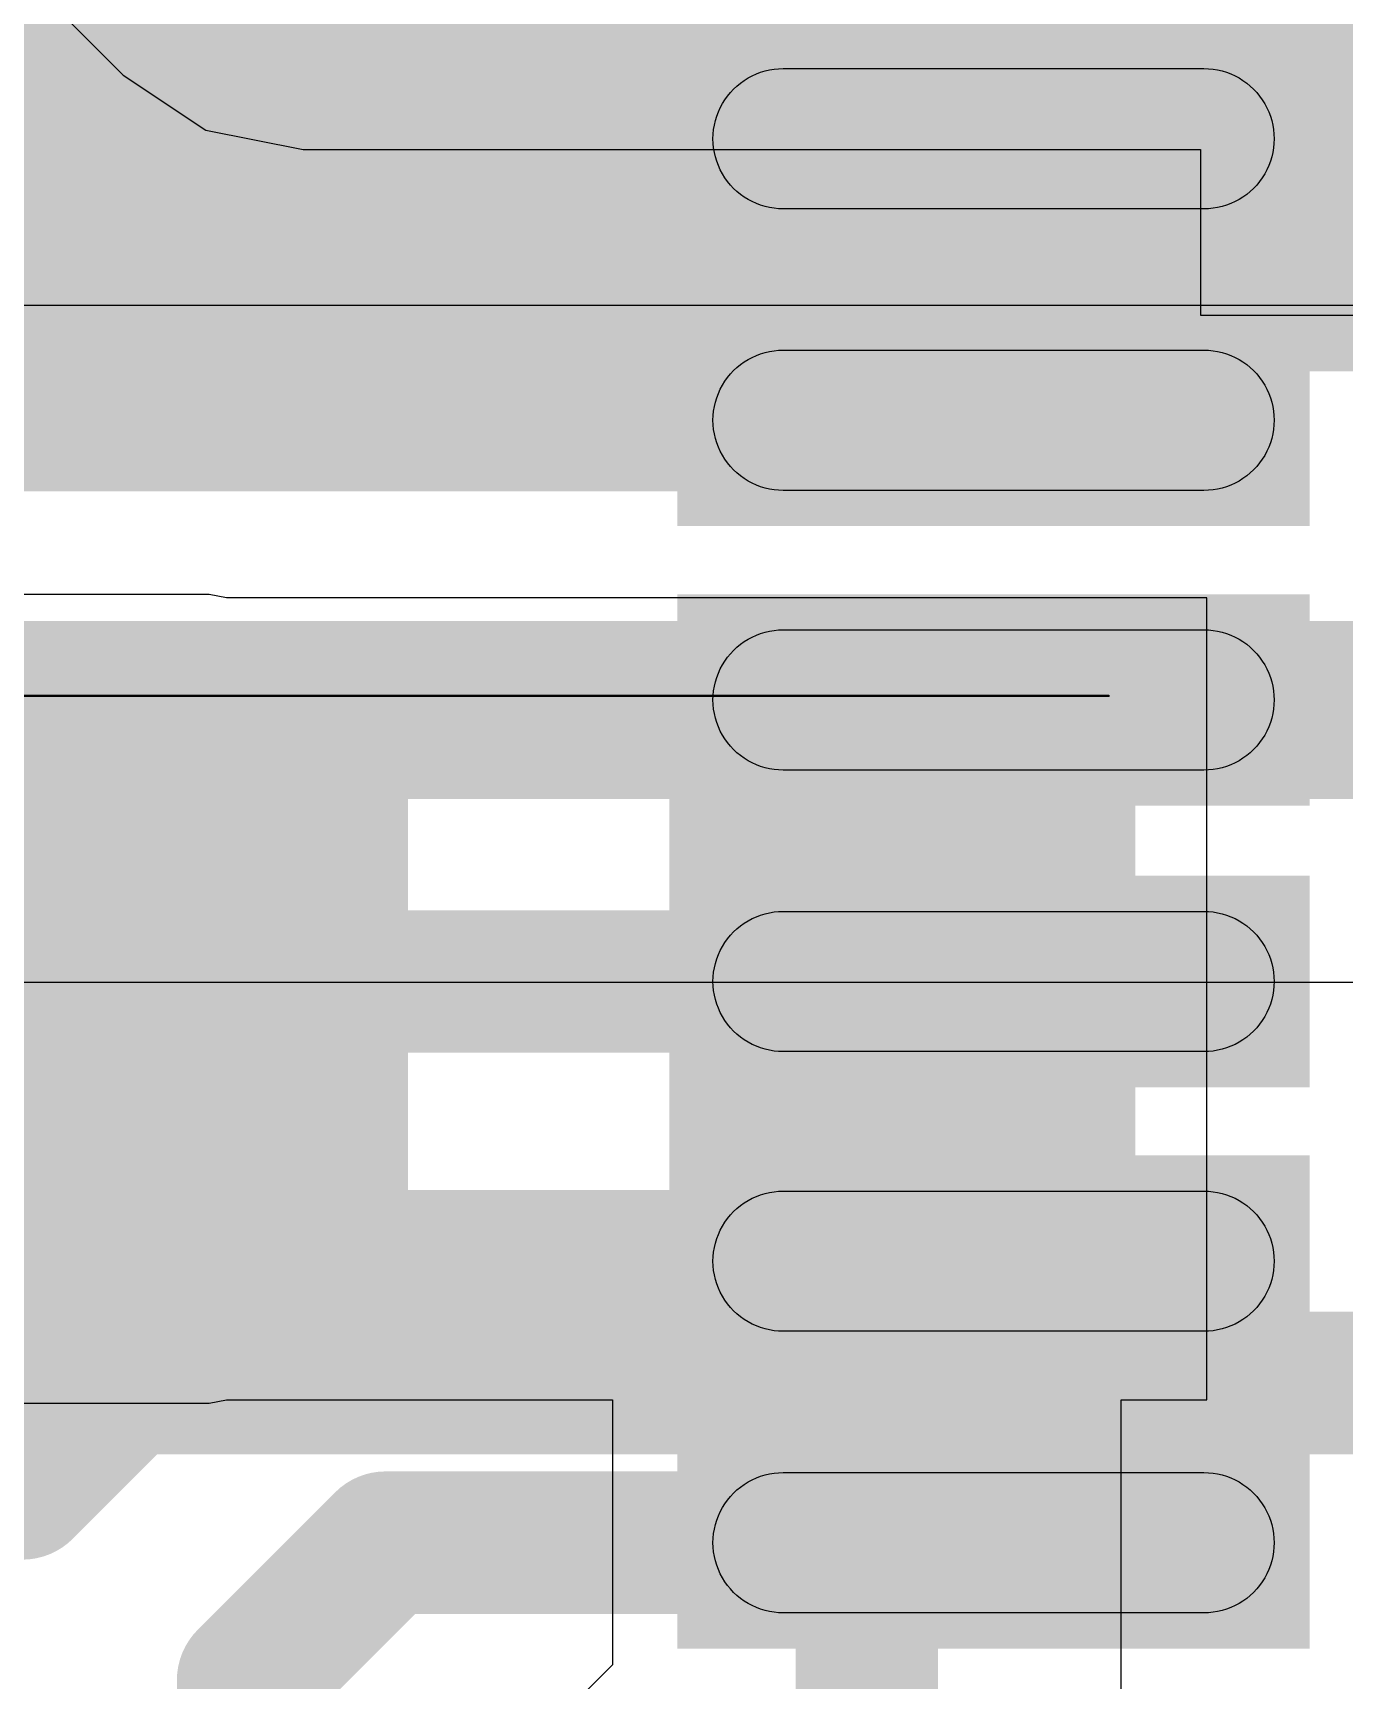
# Model space of a CAD drawing. Header units: inches. Extents: x 0 to 5271, y 0 to 5417.
# Drawn here: x 107.69 to 109.56, y 83.224 to 85.573 of the extents above; entities that cross this region are included whole.
import ezdxf

# ---------------------------------------------------------------- set-up
doc = ezdxf.new("R2010")
doc.units = ezdxf.units.IN
for name, color, linetype in [('Bottom Layer', 5, 'Continuous'), ('Bottom Paste', 16, 'Continuous'), ('Bottom Solder', 6, 'Continuous'), ('L2_GND1', 16, 'Continuous'), ('L5_GND2', 156, 'Continuous'), ('L6_SIG2', 130, 'Continuous'), ('Top Layer', 1, 'Continuous'), ('Top Overlay', 2, 'Continuous'), ('Top Paste', 8, 'Continuous'), ('Top Solder', 216, 'Continuous')]:
    doc.layers.add(name, color=color, linetype=linetype)

# ---------------------------------------------------------------- blocks, each defined once
blk = doc.blocks.new('WQFN_40_EP_5X5__B_417')
at = {"layer": 'Bottom Layer'}
for points in [[(-0.3006, -2.0994), (-0.1006, -2.0994), (-0.1006, -2.8994), (-0.3006, -2.8994)], [(0.1007, -2.0994), (0.3007, -2.0994), (0.3007, -2.8994), (0.1007, -2.8994)], [(0.4995, -2.0994), (0.6995, -2.0994), (0.6995, -2.8994), (0.4995, -2.8994)], [(0.9008, -2.0994), (1.1008, -2.0994), (1.1008, -2.8994), (0.9008, -2.8994)], [(1.2996, -2.0994), (1.4996, -2.0994), (1.4996, -2.8994), (1.2996, -2.8994)], [(1.7009, -2.0994), (1.9009, -2.0994), (1.9009, -2.8994), (1.7009, -2.8994)]]:
    blk.add_hatch(color=5, dxfattribs=at).paths.add_polyline_path(points)
at = {"layer": 'Bottom Solder'}
for points in [[(-0.3514, -2.0486), (-0.0498, -2.0486), (-0.0498, -2.9502), (-0.3514, -2.9502)], [(0.0499, -2.0486), (0.3515, -2.0486), (0.3515, -2.9502), (0.0499, -2.9502)], [(0.4487, -2.0486), (0.7503, -2.0486), (0.7503, -2.9502), (0.4487, -2.9502)], [(0.85, -2.0486), (1.1516, -2.0486), (1.1516, -2.9502), (0.85, -2.9502)], [(1.2488, -2.0486), (1.5504, -2.0486), (1.5504, -2.9502), (1.2488, -2.9502)], [(1.6501, -2.0486), (1.9517, -2.0486), (1.9517, -2.9502), (1.6501, -2.9502)]]:
    blk.add_hatch(color=6, dxfattribs=at).paths.add_polyline_path(points)
at = {"layer": 'Bottom Paste'}
for p, q in [((-0.2562, -2.1162), (-0.2506, -2.1127)), ((-0.2506, -2.1127), (-0.2449, -2.1097)), ((-0.2449, -2.1097), (-0.2389, -2.107)), ((-0.2389, -2.107), (-0.2328, -2.1047)), ((-0.2328, -2.1047), (-0.2265, -2.1028)), ((-0.2265, -2.1028), (-0.2202, -2.1013)), ((-0.2202, -2.1013), (-0.2137, -2.1002)), ((-0.2137, -2.1002), (-0.2072, -2.0996)), ((-0.2072, -2.0996), (-0.2007, -2.0994)), ((-0.2007, -2.0994), (-0.1941, -2.0996)), ((-0.1941, -2.0996), (-0.1876, -2.1002)), ((-0.1876, -2.1002), (-0.1812, -2.1013)), ((-0.1812, -2.1013), (-0.1748, -2.1028)), ((-0.1748, -2.1028), (-0.1685, -2.1047)), ((-0.1685, -2.1047), (-0.1624, -2.107)), ((-0.1624, -2.107), (-0.1564, -2.1097)), ((-0.1564, -2.1097), (-0.1506, -2.1127)), ((-0.1506, -2.1127), (-0.1451, -2.1162)), ((0.1451, -2.1162), (0.1507, -2.1127)), ((0.1507, -2.1127), (0.1564, -2.1097)), ((0.1564, -2.1097), (0.1624, -2.107)), ((0.1624, -2.107), (0.1685, -2.1047)), ((0.1685, -2.1047), (0.1748, -2.1028)), ((0.1748, -2.1028), (0.1812, -2.1013)), ((0.1812, -2.1013), (0.1876, -2.1002)), ((0.1876, -2.1002), (0.1941, -2.0996)), ((0.1941, -2.0996), (0.2007, -2.0994)), ((0.2007, -2.0994), (0.2072, -2.0996)), ((0.2072, -2.0996), (0.2137, -2.1002)), ((0.2137, -2.1002), (0.2202, -2.1013)), ((0.2202, -2.1013), (0.2265, -2.1028)), ((0.2265, -2.1028), (0.2328, -2.1047)), ((0.2328, -2.1047), (0.2389, -2.107)), ((0.2389, -2.107), (0.2449, -2.1097)), ((0.2449, -2.1097), (0.2507, -2.1127)), ((0.2507, -2.1127), (0.2562, -2.1162)), ((0.5439, -2.1162), (0.5495, -2.1127)), ((0.5495, -2.1127), (0.5552, -2.1097)), ((0.5552, -2.1097), (0.5612, -2.107)), ((0.5612, -2.107), (0.5673, -2.1047)), ((0.5673, -2.1047), (0.5736, -2.1028)), ((0.5736, -2.1028), (0.5799, -2.1013)), ((0.5799, -2.1013), (0.5864, -2.1002)), ((0.5864, -2.1002), (0.5929, -2.0996)), ((0.5929, -2.0996), (0.5994, -2.0994)), ((0.5994, -2.0994), (0.606, -2.0996)), ((0.606, -2.0996), (0.6125, -2.1002)), ((0.6125, -2.1002), (0.6189, -2.1013)), ((0.6189, -2.1013), (0.6253, -2.1028)), ((0.6253, -2.1028), (0.6316, -2.1047)), ((0.6316, -2.1047), (0.6377, -2.107)), ((0.6377, -2.107), (0.6437, -2.1097)), ((0.6437, -2.1097), (0.6495, -2.1127)), ((0.6495, -2.1127), (0.655, -2.1162)), ((0.9452, -2.1162), (0.9508, -2.1127)), ((0.9508, -2.1127), (0.9565, -2.1097)), ((0.9565, -2.1097), (0.9625, -2.107)), ((0.9625, -2.107), (0.9686, -2.1047)), ((0.9686, -2.1047), (0.9749, -2.1028)), ((0.9749, -2.1028), (0.9813, -2.1013)), ((0.9813, -2.1013), (0.9877, -2.1002)), ((0.9877, -2.1002), (0.9942, -2.0996)), ((0.9942, -2.0996), (1.0008, -2.0994)), ((1.0008, -2.0994), (1.0073, -2.0996)), ((1.0073, -2.0996), (1.0138, -2.1002)), ((1.0138, -2.1002), (1.0203, -2.1013)), ((1.0203, -2.1013), (1.0266, -2.1028)), ((1.0266, -2.1028), (1.0329, -2.1047)), ((1.0329, -2.1047), (1.039, -2.107)), ((1.039, -2.107), (1.045, -2.1097)), ((1.045, -2.1097), (1.0508, -2.1127)), ((1.0508, -2.1127), (1.0563, -2.1162)), ((1.344, -2.1162), (1.3496, -2.1127)), ((1.3496, -2.1127), (1.3553, -2.1097)), ((1.3553, -2.1097), (1.3613, -2.107)), ((1.3613, -2.107), (1.3674, -2.1047)), ((1.3674, -2.1047), (1.3737, -2.1028)), ((1.3737, -2.1028), (1.38, -2.1013)), ((1.38, -2.1013), (1.3865, -2.1002)), ((1.3865, -2.1002), (1.393, -2.0996)), ((1.393, -2.0996), (1.3995, -2.0994)), ((1.3995, -2.0994), (1.4061, -2.0996)), ((1.4061, -2.0996), (1.4126, -2.1002)), ((1.4126, -2.1002), (1.419, -2.1013)), ((1.419, -2.1013), (1.4254, -2.1028)), ((1.4254, -2.1028), (1.4317, -2.1047)), ((1.4317, -2.1047), (1.4378, -2.107)), ((1.4378, -2.107), (1.4438, -2.1097)), ((1.4438, -2.1097), (1.4496, -2.1127)), ((1.4496, -2.1127), (1.4551, -2.1162)), ((1.7453, -2.1162), (1.7509, -2.1127)), ((1.7509, -2.1127), (1.7566, -2.1097)), ((1.7566, -2.1097), (1.7626, -2.107)), ((1.7626, -2.107), (1.7687, -2.1047)), ((1.7687, -2.1047), (1.775, -2.1028)), ((1.775, -2.1028), (1.7814, -2.1013)), ((1.7814, -2.1013), (1.7878, -2.1002)), ((1.7878, -2.1002), (1.7943, -2.0996)), ((1.7943, -2.0996), (1.8009, -2.0994)), ((1.8009, -2.0994), (1.8074, -2.0996)), ((1.8074, -2.0996), (1.8139, -2.1002)), ((1.8139, -2.1002), (1.8204, -2.1013)), ((1.8204, -2.1013), (1.8267, -2.1028)), ((1.8267, -2.1028), (1.833, -2.1047)), ((1.833, -2.1047), (1.8391, -2.107)), ((1.8391, -2.107), (1.8451, -2.1097)), ((1.8451, -2.1097), (1.8509, -2.1127)), ((1.8509, -2.1127), (1.8564, -2.1162)), ((-0.28, -2.1385), (-0.2758, -2.1334)), ((-0.2758, -2.1334), (-0.2714, -2.1286)), ((-0.2714, -2.1286), (-0.2666, -2.1242)), ((-0.2666, -2.1242), (-0.2615, -2.12)), ((-0.2615, -2.12), (-0.2562, -2.1162)), ((-0.1451, -2.1162), (-0.1398, -2.12)), ((-0.1398, -2.12), (-0.1347, -2.1242)), ((-0.1347, -2.1242), (-0.1299, -2.1286)), ((-0.1299, -2.1286), (-0.1255, -2.1334)), ((-0.1255, -2.1334), (-0.1213, -2.1385)), ((0.1213, -2.1385), (0.1255, -2.1334)), ((0.1255, -2.1334), (0.1299, -2.1286)), ((0.1299, -2.1286), (0.1347, -2.1242)), ((0.1347, -2.1242), (0.1398, -2.12)), ((0.1398, -2.12), (0.1451, -2.1162)), ((0.2562, -2.1162), (0.2615, -2.12)), ((0.2615, -2.12), (0.2666, -2.1242)), ((0.2666, -2.1242), (0.2714, -2.1286)), ((0.2714, -2.1286), (0.2758, -2.1334)), ((0.2758, -2.1334), (0.28, -2.1385)), ((0.5201, -2.1385), (0.5243, -2.1334)), ((0.5243, -2.1334), (0.5287, -2.1286)), ((0.5287, -2.1286), (0.5335, -2.1242)), ((0.5335, -2.1242), (0.5386, -2.12)), ((0.5386, -2.12), (0.5439, -2.1162)), ((0.655, -2.1162), (0.6603, -2.12)), ((0.6603, -2.12), (0.6654, -2.1242)), ((0.6654, -2.1242), (0.6702, -2.1286)), ((0.6702, -2.1286), (0.6746, -2.1334)), ((0.6746, -2.1334), (0.6788, -2.1385)), ((0.9214, -2.1385), (0.9256, -2.1334)), ((0.9256, -2.1334), (0.93, -2.1286)), ((0.93, -2.1286), (0.9348, -2.1242)), ((0.9348, -2.1242), (0.9399, -2.12)), ((0.9399, -2.12), (0.9452, -2.1162)), ((1.0563, -2.1162), (1.0616, -2.12)), ((1.0616, -2.12), (1.0667, -2.1242)), ((1.0667, -2.1242), (1.0715, -2.1286)), ((1.0715, -2.1286), (1.0759, -2.1334)), ((1.0759, -2.1334), (1.0801, -2.1385)), ((1.3202, -2.1385), (1.3244, -2.1334)), ((1.3244, -2.1334), (1.3288, -2.1286)), ((1.3288, -2.1286), (1.3336, -2.1242)), ((1.3336, -2.1242), (1.3387, -2.12)), ((1.3387, -2.12), (1.344, -2.1162)), ((1.4551, -2.1162), (1.4604, -2.12)), ((1.4604, -2.12), (1.4655, -2.1242)), ((1.4655, -2.1242), (1.4703, -2.1286)), ((1.4703, -2.1286), (1.4747, -2.1334)), ((1.4747, -2.1334), (1.4789, -2.1385)), ((1.7215, -2.1385), (1.7257, -2.1334)), ((1.7257, -2.1334), (1.7301, -2.1286)), ((1.7301, -2.1286), (1.7349, -2.1242)), ((1.7349, -2.1242), (1.74, -2.12)), ((1.74, -2.12), (1.7453, -2.1162)), ((1.8564, -2.1162), (1.8617, -2.12)), ((1.8617, -2.12), (1.8668, -2.1242)), ((1.8668, -2.1242), (1.8716, -2.1286)), ((1.8716, -2.1286), (1.876, -2.1334)), ((1.876, -2.1334), (1.8802, -2.1385)), ((-0.293, -2.1611), (-0.2903, -2.1551)), ((-0.2903, -2.1551), (-0.2873, -2.1493)), ((-0.2873, -2.1493), (-0.2838, -2.1438)), ((-0.2838, -2.1438), (-0.28, -2.1385)), ((-0.1213, -2.1385), (-0.1175, -2.1438)), ((-0.1175, -2.1438), (-0.114, -2.1494)), ((-0.114, -2.1494), (-0.111, -2.1551)), ((-0.111, -2.1551), (-0.1083, -2.1611)), ((0.1083, -2.1611), (0.111, -2.1551)), ((0.111, -2.1551), (0.114, -2.1493)), ((0.114, -2.1493), (0.1175, -2.1438)), ((0.1175, -2.1438), (0.1213, -2.1385)), ((0.28, -2.1385), (0.2838, -2.1438)), ((0.2838, -2.1438), (0.2873, -2.1494)), ((0.2873, -2.1494), (0.2903, -2.1551)), ((0.2903, -2.1551), (0.293, -2.1611)), ((0.5071, -2.1611), (0.5098, -2.1551)), ((0.5098, -2.1551), (0.5128, -2.1493)), ((0.5128, -2.1493), (0.5163, -2.1438)), ((0.5163, -2.1438), (0.5201, -2.1385)), ((0.6788, -2.1385), (0.6826, -2.1438)), ((0.6826, -2.1438), (0.6861, -2.1494)), ((0.6861, -2.1494), (0.6891, -2.1551)), ((0.6891, -2.1551), (0.6918, -2.1611)), ((0.9084, -2.1611), (0.9111, -2.1551)), ((0.9111, -2.1551), (0.9141, -2.1493)), ((0.9141, -2.1493), (0.9176, -2.1438)), ((0.9176, -2.1438), (0.9214, -2.1385)), ((1.0801, -2.1385), (1.0839, -2.1438)), ((1.0839, -2.1438), (1.0874, -2.1494)), ((1.0874, -2.1494), (1.0904, -2.1551)), ((1.0904, -2.1551), (1.0931, -2.1611)), ((1.3072, -2.1611), (1.3099, -2.1551)), ((1.3099, -2.1551), (1.3129, -2.1493)), ((1.3129, -2.1493), (1.3164, -2.1438)), ((1.3164, -2.1438), (1.3202, -2.1385)), ((1.4789, -2.1385), (1.4827, -2.1438)), ((1.4827, -2.1438), (1.4862, -2.1494)), ((1.4862, -2.1494), (1.4892, -2.1551)), ((1.4892, -2.1551), (1.4919, -2.1611)), ((1.7085, -2.1611), (1.7112, -2.1551)), ((1.7112, -2.1551), (1.7142, -2.1493)), ((1.7142, -2.1493), (1.7177, -2.1438)), ((1.7177, -2.1438), (1.7215, -2.1385)), ((1.8802, -2.1385), (1.884, -2.1438)), ((1.884, -2.1438), (1.8875, -2.1494)), ((1.8875, -2.1494), (1.8905, -2.1551)), ((1.8905, -2.1551), (1.8932, -2.1611)), ((-0.2998, -2.1863), (-0.2987, -2.1799)), ((-0.2987, -2.1799), (-0.2973, -2.1735)), ((-0.2973, -2.1735), (-0.2954, -2.1672)), ((-0.2954, -2.1672), (-0.293, -2.1611)), ((-0.1083, -2.1611), (-0.106, -2.1672)), ((-0.106, -2.1672), (-0.1041, -2.1735)), ((-0.1041, -2.1735), (-0.1026, -2.1799)), ((-0.1026, -2.1799), (-0.1015, -2.1863)), ((0.1015, -2.1863), (0.1026, -2.1799)), ((0.1026, -2.1799), (0.1041, -2.1735)), ((0.1041, -2.1735), (0.106, -2.1672)), ((0.106, -2.1672), (0.1083, -2.1611)), ((0.293, -2.1611), (0.2954, -2.1672)), ((0.2954, -2.1672), (0.2973, -2.1735)), ((0.2973, -2.1735), (0.2987, -2.1799)), ((0.2987, -2.1799), (0.2998, -2.1863)), ((0.5003, -2.1863), (0.5014, -2.1799)), ((0.5014, -2.1799), (0.5028, -2.1735)), ((0.5028, -2.1735), (0.5047, -2.1672)), ((0.5047, -2.1672), (0.5071, -2.1611)), ((0.6918, -2.1611), (0.6941, -2.1672)), ((0.6941, -2.1672), (0.696, -2.1735)), ((0.696, -2.1735), (0.6975, -2.1799)), ((0.6975, -2.1799), (0.6986, -2.1863)), ((0.9016, -2.1863), (0.9027, -2.1799)), ((0.9027, -2.1799), (0.9042, -2.1735)), ((0.9042, -2.1735), (0.9061, -2.1672)), ((0.9061, -2.1672), (0.9084, -2.1611)), ((1.0931, -2.1611), (1.0955, -2.1672)), ((1.0955, -2.1672), (1.0974, -2.1735)), ((1.0974, -2.1735), (1.0988, -2.1799)), ((1.0988, -2.1799), (1.0999, -2.1863)), ((1.3004, -2.1863), (1.3015, -2.1799)), ((1.3015, -2.1799), (1.3029, -2.1735)), ((1.3029, -2.1735), (1.3048, -2.1672)), ((1.3048, -2.1672), (1.3072, -2.1611)), ((1.4919, -2.1611), (1.4942, -2.1672)), ((1.4942, -2.1672), (1.4961, -2.1735)), ((1.4961, -2.1735), (1.4976, -2.1799)), ((1.4976, -2.1799), (1.4987, -2.1863)), ((1.7017, -2.1863), (1.7028, -2.1799)), ((1.7028, -2.1799), (1.7043, -2.1735)), ((1.7043, -2.1735), (1.7062, -2.1672)), ((1.7062, -2.1672), (1.7085, -2.1611)), ((1.8932, -2.1611), (1.8956, -2.1672)), ((1.8956, -2.1672), (1.8975, -2.1735)), ((1.8975, -2.1735), (1.8989, -2.1799)), ((1.8989, -2.1799), (1.9, -2.1863)), ((-0.3007, -2.1994), (-0.3005, -2.1928)), ((-0.3007, -2.7994), (-0.3007, -2.1994)), ((-0.3005, -2.1928), (-0.2998, -2.1863)), ((-0.1015, -2.1863), (-0.1015, -2.1863)), ((-0.1015, -2.1863), (-0.1009, -2.1928)), ((-0.1009, -2.1928), (-0.1007, -2.1994)), ((-0.1007, -2.1994), (-0.1007, -2.7994)), ((0.1007, -2.1994), (0.1009, -2.1928)), ((0.1007, -2.7994), (0.1007, -2.1994)), ((0.1009, -2.1928), (0.1015, -2.1863)), ((0.2998, -2.1863), (0.3005, -2.1928)), ((0.3005, -2.1928), (0.3007, -2.1994)), ((0.3007, -2.1994), (0.3007, -2.7994)), ((0.4994, -2.1994), (0.4996, -2.1928)), ((0.4994, -2.7994), (0.4994, -2.1994)), ((0.4996, -2.1928), (0.5003, -2.1863)), ((0.6986, -2.1863), (0.6986, -2.1863)), ((0.6986, -2.1863), (0.6992, -2.1928)), ((0.6992, -2.1928), (0.6994, -2.1994)), ((0.6994, -2.1994), (0.6994, -2.7994)), ((0.9008, -2.1994), (0.901, -2.1928)), ((0.9008, -2.7994), (0.9008, -2.1994)), ((0.901, -2.1928), (0.9016, -2.1863)), ((1.0999, -2.1863), (1.1006, -2.1928)), ((1.1006, -2.1928), (1.1008, -2.1994)), ((1.1008, -2.1994), (1.1008, -2.7994)), ((1.2995, -2.1994), (1.2997, -2.1928)), ((1.2995, -2.7994), (1.2995, -2.1994)), ((1.2997, -2.1928), (1.3004, -2.1863)), ((1.4987, -2.1863), (1.4987, -2.1863)), ((1.4987, -2.1863), (1.4993, -2.1928)), ((1.4993, -2.1928), (1.4995, -2.1994)), ((1.4995, -2.1994), (1.4995, -2.7994)), ((1.7009, -2.1994), (1.7011, -2.1928)), ((1.7009, -2.7994), (1.7009, -2.1994)), ((1.7011, -2.1928), (1.7017, -2.1863)), ((1.9, -2.1863), (1.9, -2.1863)), ((1.9, -2.1863), (1.9007, -2.1928)), ((1.9007, -2.1928), (1.9009, -2.1994)), ((1.9009, -2.1994), (1.9009, -2.7994)), ((-0.3005, -2.8059), (-0.3007, -2.7994)), ((-0.2998, -2.8124), (-0.3005, -2.8059)), ((-0.2987, -2.8189), (-0.2998, -2.8124)), ((-0.1015, -2.8124), (-0.1026, -2.8189)), ((-0.1009, -2.8059), (-0.1015, -2.8124)), ((-0.1007, -2.7994), (-0.1009, -2.8059)), ((0.1009, -2.8059), (0.1007, -2.7994)), ((0.1015, -2.8124), (0.1009, -2.8059)), ((0.1026, -2.8189), (0.1015, -2.8124)), ((0.2998, -2.8124), (0.2987, -2.8189)), ((0.3005, -2.8059), (0.2998, -2.8124)), ((0.3007, -2.7994), (0.3005, -2.8059)), ((0.3005, -2.8059), (0.3005, -2.8059)), ((0.4996, -2.8059), (0.4994, -2.7994)), ((0.5003, -2.8124), (0.4996, -2.8059)), ((0.5014, -2.8189), (0.5003, -2.8124)), ((0.6986, -2.8124), (0.6975, -2.8189)), ((0.6992, -2.8059), (0.6986, -2.8124)), ((0.6994, -2.7994), (0.6992, -2.8059)), ((0.901, -2.8059), (0.9008, -2.7994)), ((0.9016, -2.8124), (0.901, -2.8059)), ((0.9027, -2.8189), (0.9016, -2.8124)), ((1.0999, -2.8124), (1.0988, -2.8189)), ((1.1006, -2.8059), (1.0999, -2.8124)), ((1.1008, -2.7994), (1.1006, -2.8059)), ((1.1006, -2.8059), (1.1006, -2.8059)), ((1.2997, -2.8059), (1.2995, -2.7994)), ((1.3004, -2.8124), (1.2997, -2.8059)), ((1.3015, -2.8189), (1.3004, -2.8124)), ((1.4987, -2.8124), (1.4976, -2.8189)), ((1.4993, -2.8059), (1.4987, -2.8124)), ((1.4995, -2.7994), (1.4993, -2.8059)), ((1.7011, -2.8059), (1.7009, -2.7994)), ((1.7017, -2.8124), (1.7011, -2.8059)), ((1.7028, -2.8189), (1.7017, -2.8124)), ((1.9, -2.8124), (1.8989, -2.8189)), ((1.9007, -2.8059), (1.9, -2.8124)), ((1.9009, -2.7994), (1.9007, -2.8059)), ((-0.2973, -2.8252), (-0.2987, -2.8189)), ((-0.2954, -2.8315), (-0.2973, -2.8252)), ((-0.293, -2.8376), (-0.2954, -2.8315)), ((-0.2903, -2.8436), (-0.293, -2.8376)), ((-0.1083, -2.8376), (-0.111, -2.8436)), ((-0.106, -2.8315), (-0.1083, -2.8376)), ((-0.1041, -2.8252), (-0.106, -2.8315)), ((-0.1026, -2.8189), (-0.1041, -2.8252)), ((0.1041, -2.8252), (0.1026, -2.8189)), ((0.106, -2.8315), (0.1041, -2.8252)), ((0.1083, -2.8376), (0.106, -2.8315)), ((0.111, -2.8436), (0.1083, -2.8376)), ((0.293, -2.8376), (0.2903, -2.8436)), ((0.2954, -2.8315), (0.293, -2.8376)), ((0.2973, -2.8252), (0.2954, -2.8315)), ((0.2987, -2.8189), (0.2973, -2.8252)), ((0.5028, -2.8252), (0.5014, -2.8189)), ((0.5047, -2.8315), (0.5028, -2.8252)), ((0.5071, -2.8376), (0.5047, -2.8315)), ((0.5098, -2.8436), (0.5071, -2.8376)), ((0.6918, -2.8376), (0.6891, -2.8436)), ((0.6941, -2.8315), (0.6918, -2.8376)), ((0.696, -2.8252), (0.6941, -2.8315)), ((0.6975, -2.8189), (0.696, -2.8252)), ((0.9042, -2.8252), (0.9027, -2.8189)), ((0.9061, -2.8315), (0.9042, -2.8252)), ((0.9084, -2.8376), (0.9061, -2.8315)), ((0.9111, -2.8436), (0.9084, -2.8376)), ((1.0931, -2.8376), (1.0904, -2.8436)), ((1.0955, -2.8315), (1.0931, -2.8376)), ((1.0974, -2.8252), (1.0955, -2.8315)), ((1.0988, -2.8189), (1.0974, -2.8252)), ((1.3029, -2.8252), (1.3015, -2.8189)), ((1.3048, -2.8315), (1.3029, -2.8252)), ((1.3072, -2.8376), (1.3048, -2.8315)), ((1.3099, -2.8436), (1.3072, -2.8376)), ((1.4919, -2.8376), (1.4892, -2.8436)), ((1.4942, -2.8315), (1.4919, -2.8376)), ((1.4961, -2.8252), (1.4942, -2.8315)), ((1.4976, -2.8189), (1.4961, -2.8252)), ((1.7043, -2.8252), (1.7028, -2.8189)), ((1.7062, -2.8315), (1.7043, -2.8252)), ((1.7085, -2.8376), (1.7062, -2.8315)), ((1.7112, -2.8436), (1.7085, -2.8376)), ((1.8932, -2.8376), (1.8905, -2.8436)), ((1.8956, -2.8315), (1.8932, -2.8376)), ((1.8975, -2.8252), (1.8956, -2.8315)), ((1.8989, -2.8189), (1.8975, -2.8252)), ((-0.2873, -2.8493), (-0.2903, -2.8436)), ((-0.2838, -2.8549), (-0.2873, -2.8493)), ((-0.28, -2.8602), (-0.2838, -2.8549)), ((-0.2758, -2.8653), (-0.28, -2.8602)), ((-0.1213, -2.8602), (-0.1255, -2.8653)), ((-0.1175, -2.8549), (-0.1213, -2.8602)), ((-0.114, -2.8494), (-0.1175, -2.8549)), ((-0.111, -2.8436), (-0.114, -2.8494)), ((0.114, -2.8493), (0.111, -2.8436)), ((0.1175, -2.8549), (0.114, -2.8493)), ((0.1213, -2.8602), (0.1175, -2.8549)), ((0.1255, -2.8653), (0.1213, -2.8602)), ((0.28, -2.8602), (0.2758, -2.8653)), ((0.2838, -2.8549), (0.28, -2.8602)), ((0.2873, -2.8494), (0.2838, -2.8549)), ((0.2903, -2.8436), (0.2873, -2.8494)), ((0.5128, -2.8493), (0.5098, -2.8436)), ((0.5163, -2.8549), (0.5128, -2.8493)), ((0.5201, -2.8602), (0.5163, -2.8549)), ((0.5243, -2.8653), (0.5201, -2.8602)), ((0.6788, -2.8602), (0.6746, -2.8653)), ((0.6826, -2.8549), (0.6788, -2.8602)), ((0.6861, -2.8494), (0.6826, -2.8549)), ((0.6891, -2.8436), (0.6861, -2.8494)), ((0.9141, -2.8493), (0.9111, -2.8436)), ((0.9176, -2.8549), (0.9141, -2.8493)), ((0.9214, -2.8602), (0.9176, -2.8549)), ((0.9256, -2.8653), (0.9214, -2.8602)), ((1.0801, -2.8602), (1.0759, -2.8653)), ((1.0839, -2.8549), (1.0801, -2.8602)), ((1.0874, -2.8494), (1.0839, -2.8549)), ((1.0904, -2.8436), (1.0874, -2.8494)), ((1.3129, -2.8493), (1.3099, -2.8436)), ((1.3164, -2.8549), (1.3129, -2.8493)), ((1.3202, -2.8602), (1.3164, -2.8549)), ((1.3244, -2.8653), (1.3202, -2.8602)), ((1.4789, -2.8602), (1.4747, -2.8653)), ((1.4827, -2.8549), (1.4789, -2.8602)), ((1.4862, -2.8494), (1.4827, -2.8549)), ((1.4892, -2.8436), (1.4862, -2.8494)), ((1.7142, -2.8493), (1.7112, -2.8436)), ((1.7177, -2.8549), (1.7142, -2.8493)), ((1.7215, -2.8602), (1.7177, -2.8549)), ((1.7257, -2.8653), (1.7215, -2.8602)), ((1.8802, -2.8602), (1.876, -2.8653)), ((1.884, -2.8549), (1.8802, -2.8602)), ((1.8875, -2.8494), (1.884, -2.8549)), ((1.8905, -2.8436), (1.8875, -2.8494)), ((-0.2714, -2.8701), (-0.2758, -2.8653)), ((-0.2666, -2.8745), (-0.2714, -2.8701)), ((-0.2615, -2.8787), (-0.2666, -2.8745)), ((-0.2562, -2.8825), (-0.2615, -2.8787)), ((-0.2507, -2.886), (-0.2562, -2.8825)), ((-0.2449, -2.889), (-0.2507, -2.886)), ((-0.1507, -2.886), (-0.1564, -2.889)), ((-0.1451, -2.8825), (-0.1507, -2.886)), ((-0.1398, -2.8787), (-0.1451, -2.8825)), ((-0.1347, -2.8745), (-0.1398, -2.8787)), ((-0.1299, -2.8701), (-0.1347, -2.8745)), ((-0.1255, -2.8653), (-0.1299, -2.8701)), ((0.1299, -2.8701), (0.1255, -2.8653)), ((0.1347, -2.8745), (0.1299, -2.8701)), ((0.1398, -2.8787), (0.1347, -2.8745)), ((0.1451, -2.8825), (0.1398, -2.8787)), ((0.1506, -2.886), (0.1451, -2.8825)), ((0.1564, -2.889), (0.1506, -2.886)), ((0.2506, -2.886), (0.2449, -2.889)), ((0.2562, -2.8825), (0.2506, -2.886)), ((0.2615, -2.8787), (0.2562, -2.8825)), ((0.2666, -2.8745), (0.2615, -2.8787)), ((0.2714, -2.8701), (0.2666, -2.8745)), ((0.2758, -2.8653), (0.2714, -2.8701)), ((0.5287, -2.8701), (0.5243, -2.8653)), ((0.5335, -2.8745), (0.5287, -2.8701)), ((0.5386, -2.8787), (0.5335, -2.8745)), ((0.5439, -2.8825), (0.5386, -2.8787)), ((0.5494, -2.886), (0.5439, -2.8825)), ((0.5552, -2.889), (0.5494, -2.886)), ((0.6494, -2.886), (0.6437, -2.889)), ((0.655, -2.8825), (0.6494, -2.886)), ((0.6603, -2.8787), (0.655, -2.8825)), ((0.6654, -2.8745), (0.6603, -2.8787)), ((0.6702, -2.8701), (0.6654, -2.8745)), ((0.6746, -2.8653), (0.6702, -2.8701)), ((0.93, -2.8701), (0.9256, -2.8653)), ((0.9348, -2.8745), (0.93, -2.8701)), ((0.9399, -2.8787), (0.9348, -2.8745)), ((0.9452, -2.8825), (0.9399, -2.8787)), ((0.9507, -2.886), (0.9452, -2.8825)), ((0.9565, -2.889), (0.9507, -2.886)), ((1.0507, -2.886), (1.045, -2.889)), ((1.0563, -2.8825), (1.0507, -2.886)), ((1.0616, -2.8787), (1.0563, -2.8825)), ((1.0667, -2.8745), (1.0616, -2.8787)), ((1.0715, -2.8701), (1.0667, -2.8745)), ((1.0759, -2.8653), (1.0715, -2.8701)), ((1.3288, -2.8701), (1.3244, -2.8653)), ((1.3336, -2.8745), (1.3288, -2.8701)), ((1.3387, -2.8787), (1.3336, -2.8745)), ((1.344, -2.8825), (1.3387, -2.8787)), ((1.3495, -2.886), (1.344, -2.8825)), ((1.3553, -2.889), (1.3495, -2.886)), ((1.4495, -2.886), (1.4438, -2.889)), ((1.4551, -2.8825), (1.4495, -2.886)), ((1.4604, -2.8787), (1.4551, -2.8825)), ((1.4655, -2.8745), (1.4604, -2.8787)), ((1.4703, -2.8701), (1.4655, -2.8745)), ((1.4747, -2.8653), (1.4703, -2.8701)), ((1.7301, -2.8701), (1.7257, -2.8653)), ((1.7349, -2.8745), (1.7301, -2.8701)), ((1.74, -2.8787), (1.7349, -2.8745)), ((1.7453, -2.8825), (1.74, -2.8787)), ((1.7508, -2.886), (1.7453, -2.8825)), ((1.7566, -2.889), (1.7508, -2.886)), ((1.8508, -2.886), (1.8451, -2.889)), ((1.8564, -2.8825), (1.8508, -2.886)), ((1.8617, -2.8787), (1.8564, -2.8825)), ((1.8668, -2.8745), (1.8617, -2.8787)), ((1.8716, -2.8701), (1.8668, -2.8745)), ((1.876, -2.8653), (1.8716, -2.8701)), ((-0.2389, -2.8917), (-0.2449, -2.889)), ((-0.2328, -2.8941), (-0.2389, -2.8917)), ((-0.2265, -2.896), (-0.2328, -2.8941)), ((-0.2202, -2.8974), (-0.2265, -2.896)), ((-0.2137, -2.8985), (-0.2202, -2.8974)), ((-0.2072, -2.8992), (-0.2137, -2.8985)), ((-0.2007, -2.8994), (-0.2072, -2.8992)), ((-0.1941, -2.8992), (-0.2007, -2.8994)), ((-0.1876, -2.8985), (-0.1941, -2.8992)), ((-0.1812, -2.8974), (-0.1876, -2.8985)), ((-0.1748, -2.896), (-0.1812, -2.8974)), ((-0.1685, -2.8941), (-0.1748, -2.896)), ((-0.1624, -2.8917), (-0.1685, -2.8941)), ((-0.1564, -2.889), (-0.1624, -2.8917)), ((0.1624, -2.8917), (0.1564, -2.889)), ((0.1685, -2.8941), (0.1624, -2.8917)), ((0.1748, -2.896), (0.1685, -2.8941)), ((0.1812, -2.8974), (0.1748, -2.896)), ((0.1876, -2.8985), (0.1812, -2.8974)), ((0.1941, -2.8992), (0.1876, -2.8985)), ((0.2007, -2.8994), (0.1941, -2.8992)), ((0.2072, -2.8992), (0.2007, -2.8994)), ((0.2137, -2.8985), (0.2072, -2.8992)), ((0.2202, -2.8974), (0.2137, -2.8985)), ((0.2265, -2.896), (0.2202, -2.8974)), ((0.2328, -2.8941), (0.2265, -2.896)), ((0.2389, -2.8917), (0.2328, -2.8941)), ((0.2449, -2.889), (0.2389, -2.8917)), ((0.5612, -2.8917), (0.5552, -2.889)), ((0.5673, -2.8941), (0.5612, -2.8917)), ((0.5736, -2.896), (0.5673, -2.8941)), ((0.5799, -2.8974), (0.5736, -2.896)), ((0.5864, -2.8985), (0.5799, -2.8974)), ((0.5929, -2.8992), (0.5864, -2.8985)), ((0.5994, -2.8994), (0.5929, -2.8992)), ((0.606, -2.8992), (0.5994, -2.8994)), ((0.6125, -2.8985), (0.606, -2.8992)), ((0.6189, -2.8974), (0.6125, -2.8985)), ((0.6253, -2.896), (0.6189, -2.8974)), ((0.6316, -2.8941), (0.6253, -2.896)), ((0.6377, -2.8917), (0.6316, -2.8941)), ((0.6437, -2.889), (0.6377, -2.8917)), ((0.9625, -2.8917), (0.9565, -2.889)), ((0.9686, -2.8941), (0.9625, -2.8917)), ((0.9749, -2.896), (0.9686, -2.8941)), ((0.9813, -2.8974), (0.9749, -2.896)), ((0.9877, -2.8985), (0.9813, -2.8974)), ((0.9942, -2.8992), (0.9877, -2.8985)), ((1.0008, -2.8994), (0.9942, -2.8992)), ((1.0073, -2.8992), (1.0008, -2.8994)), ((1.0138, -2.8985), (1.0073, -2.8992)), ((1.0203, -2.8974), (1.0138, -2.8985)), ((1.0266, -2.896), (1.0203, -2.8974)), ((1.0329, -2.8941), (1.0266, -2.896)), ((1.039, -2.8917), (1.0329, -2.8941)), ((1.045, -2.889), (1.039, -2.8917)), ((1.3613, -2.8917), (1.3553, -2.889)), ((1.3674, -2.8941), (1.3613, -2.8917)), ((1.3737, -2.896), (1.3674, -2.8941)), ((1.38, -2.8974), (1.3737, -2.896)), ((1.3865, -2.8985), (1.38, -2.8974)), ((1.393, -2.8992), (1.3865, -2.8985)), ((1.3995, -2.8994), (1.393, -2.8992)), ((1.4061, -2.8992), (1.3995, -2.8994)), ((1.4126, -2.8985), (1.4061, -2.8992)), ((1.419, -2.8974), (1.4126, -2.8985)), ((1.4254, -2.896), (1.419, -2.8974)), ((1.4317, -2.8941), (1.4254, -2.896)), ((1.4378, -2.8917), (1.4317, -2.8941)), ((1.4438, -2.889), (1.4378, -2.8917)), ((1.7626, -2.8917), (1.7566, -2.889)), ((1.7687, -2.8941), (1.7626, -2.8917)), ((1.775, -2.896), (1.7687, -2.8941)), ((1.7814, -2.8974), (1.775, -2.896)), ((1.7878, -2.8985), (1.7814, -2.8974)), ((1.7943, -2.8992), (1.7878, -2.8985)), ((1.8009, -2.8994), (1.7943, -2.8992)), ((1.8074, -2.8992), (1.8009, -2.8994)), ((1.8139, -2.8985), (1.8074, -2.8992)), ((1.8204, -2.8974), (1.8139, -2.8985)), ((1.8267, -2.896), (1.8204, -2.8974)), ((1.833, -2.8941), (1.8267, -2.896)), ((1.8391, -2.8917), (1.833, -2.8941)), ((1.8451, -2.889), (1.8391, -2.8917))]:
    blk.add_line(p, q, dxfattribs=at)
blk = doc.blocks.new('RES_0402_451')
at = {"layer": 'Top Layer'}
for points in [[(-0.6985, -0.3175), (-0.6985, 0.3175), (-0.2413, 0.3175), (-0.2413, -0.3175)], [(0.2413, -0.3175), (0.2413, 0.3175), (0.6985, 0.3175), (0.6985, -0.3175)]]:
    blk.add_hatch(color=1, dxfattribs=at).paths.add_polyline_path(points)
at = {"layer": 'Top Paste'}
for points in [[(-0.6985, -0.3175), (-0.6985, 0.3175), (-0.2413, 0.3175), (-0.2413, -0.3175)], [(0.2413, -0.3175), (0.2413, 0.3175), (0.6985, 0.3175), (0.6985, -0.3175)]]:
    blk.add_hatch(color=8, dxfattribs=at).paths.add_polyline_path(points)
at = {"layer": 'Top Solder'}
for points in [[(-0.7535, -0.3725), (-0.7535, 0.3725), (-0.1863, 0.3725), (-0.1863, -0.3725)], [(0.1863, -0.3725), (0.1863, 0.3725), (0.7535, 0.3725), (0.7535, -0.3725)]]:
    blk.add_hatch(color=216, dxfattribs=at).paths.add_polyline_path(points)
at = {"layer": 'Top Overlay'}
for points in [[(-0.7874, 0.4064, 0.127, 0.127, 0), (-0.7874, -0.4064, 0.127, 0.127, 0)], [(0.7874, 0.4064, 0.127, 0.127, 0), (-0.7874, 0.4064, 0.127, 0.127, 0)], [(0.7874, 0.4064, 0.127, 0.127, 0), (0.7874, -0.4064, 0.127, 0.127, 0)], [(0.7874, -0.4064, 0.127, 0.127, 0), (-0.7874, -0.4064, 0.127, 0.127, 0)], [(0.8128, -0.4318, 0.00323, 0.00323, 0), (-0.8128, -0.4318, 0.00323, 0.00323, 0)]]:
    blk.add_lwpolyline(points, format="xyseb", dxfattribs=at)
for points in [[(-0.8192, 0.4064, 0.0635, 0.0635, 1), (-0.7557, 0.4064, 0.0635, 0.0635, 1)], [(-0.8192, 0.4064, 0.0635, 0.0635, 1), (-0.7557, 0.4064, 0.0635, 0.0635, 1)], [(0.7556, 0.4064, 0.0635, 0.0635, 1), (0.8191, 0.4064, 0.0635, 0.0635, 1)], [(0.7556, 0.4064, 0.0635, 0.0635, 1), (0.8191, 0.4064, 0.0635, 0.0635, 1)], [(-0.8192, -0.4064, 0.0635, 0.0635, 1), (-0.7557, -0.4064, 0.0635, 0.0635, 1)], [(-0.8192, -0.4064, 0.0635, 0.0635, 1), (-0.7557, -0.4064, 0.0635, 0.0635, 1)], [(0.7556, -0.4064, 0.0635, 0.0635, 1), (0.8191, -0.4064, 0.0635, 0.0635, 1)], [(0.7556, -0.4064, 0.0635, 0.0635, 1), (0.8191, -0.4064, 0.0635, 0.0635, 1)], [(-0.8136, -0.4318, 0.00161, 0.00161, 1), (-0.812, -0.4318, 0.00161, 0.00161, 1)], [(0.812, -0.4318, 0.00161, 0.00161, 1), (0.8136, -0.4318, 0.00161, 0.00161, 1)]]:
    blk.add_lwpolyline(points, format="xyseb", close=True, dxfattribs=at)
blk = doc.blocks.new('CAP_0402_590')
at = {"layer": 'Top Layer'}
for points in [[(-0.6985, -0.3175), (-0.6985, 0.3175), (-0.2413, 0.3175), (-0.2413, -0.3175)], [(0.2413, -0.3175), (0.2413, 0.3175), (0.6985, 0.3175), (0.6985, -0.3175)]]:
    blk.add_hatch(color=1, dxfattribs=at).paths.add_polyline_path(points)
at = {"layer": 'Top Paste'}
for points in [[(-0.6985, -0.3175), (-0.6985, 0.3175), (-0.2413, 0.3175), (-0.2413, -0.3175)], [(0.2413, -0.3175), (0.2413, 0.3175), (0.6985, 0.3175), (0.6985, -0.3175)]]:
    blk.add_hatch(color=8, dxfattribs=at).paths.add_polyline_path(points)
at = {"layer": 'Top Solder'}
for points in [[(-0.7585, -0.3775), (-0.7585, 0.3775), (-0.1813, 0.3775), (-0.1813, -0.3775)], [(0.1813, -0.3775), (0.1813, 0.3775), (0.7585, 0.3775), (0.7585, -0.3775)]]:
    blk.add_hatch(color=216, dxfattribs=at).paths.add_polyline_path(points)
at = {"layer": 'Top Overlay'}
for points in [[(-0.7874, 0.4064, 0.127, 0.127, 0), (-0.7874, -0.4064, 0.127, 0.127, 0)], [(-0.2794, 0.4064, 0.127, 0.127, 0), (-0.7874, 0.4064, 0.127, 0.127, 0)], [(0.7874, 0.4064, 0.127, 0.127, 0), (0.2794, 0.4064, 0.127, 0.127, 0)], [(0.7874, 0.4064, 0.127, 0.127, 0), (0.7874, -0.4064, 0.127, 0.127, 0)], [(-0.2794, -0.4064, 0.127, 0.127, 0), (-0.7874, -0.4064, 0.127, 0.127, 0)], [(0.7874, -0.4064, 0.127, 0.127, 0), (0.2794, -0.4064, 0.127, 0.127, 0)]]:
    blk.add_lwpolyline(points, format="xyseb", dxfattribs=at)
for points in [[(-0.8191, 0.4064, 0.0635, 0.0635, 1), (-0.7556, 0.4064, 0.0635, 0.0635, 1)], [(-0.8191, 0.4064, 0.0635, 0.0635, 1), (-0.7556, 0.4064, 0.0635, 0.0635, 1)], [(-0.3111, 0.4064, 0.0635, 0.0635, 1), (-0.2476, 0.4064, 0.0635, 0.0635, 1)], [(0.2477, 0.4064, 0.0635, 0.0635, 1), (0.3112, 0.4064, 0.0635, 0.0635, 1)], [(0.7557, 0.4064, 0.0635, 0.0635, 1), (0.8192, 0.4064, 0.0635, 0.0635, 1)], [(0.7557, 0.4064, 0.0635, 0.0635, 1), (0.8192, 0.4064, 0.0635, 0.0635, 1)], [(-0.8191, -0.4064, 0.0635, 0.0635, 1), (-0.7556, -0.4064, 0.0635, 0.0635, 1)], [(-0.8191, -0.4064, 0.0635, 0.0635, 1), (-0.7556, -0.4064, 0.0635, 0.0635, 1)], [(-0.3111, -0.4064, 0.0635, 0.0635, 1), (-0.2476, -0.4064, 0.0635, 0.0635, 1)], [(0.2477, -0.4064, 0.0635, 0.0635, 1), (0.3112, -0.4064, 0.0635, 0.0635, 1)], [(0.7557, -0.4064, 0.0635, 0.0635, 1), (0.8192, -0.4064, 0.0635, 0.0635, 1)], [(0.7557, -0.4064, 0.0635, 0.0635, 1), (0.8192, -0.4064, 0.0635, 0.0635, 1)]]:
    blk.add_lwpolyline(points, format="xyseb", close=True, dxfattribs=at)

msp = doc.modelspace()

# ---------------------------------------------------------------- hatches: boundary and pattern name
at = {"layer": 'Top Layer'}
msp.add_hatch(color=1, dxfattribs=at).paths.add_polyline_path([(106.879, 83.8781), (107.9414, 83.8781), (107.9414, 84.5131), (106.879, 84.5131)])

# ---------------------------------------------------------------- linework, layer by layer
at = {"layer": 'Bottom Layer'}
for points in [[(105.2576, 85.4218, 0.127, 0.127, 0), (109.06, 85.4218, 0.127, 0.127, 0)], [(91.6691, 85.0205, 0.2032, 0.2032, 0), (109.06, 85.0205, 0.2032, 0.2032, 0)], [(104.9015, 84.6314, 0.2032, 0.2032, 0), (109.0502, 84.6314, 0.2032, 0.2032, 0)], [(107.0006, 84.2204, 0.2032, 0.2032, 0), (109.06, 84.2204, 0.2032, 0.2032, 0)], [(107.6753, 83.4977, 0.2032, 0.2032, 0), (107.9992, 83.8216, 0.2032, 0.2032, 0)], [(107.9992, 83.8216, 0.2032, 0.2032, 0), (109.06, 83.8216, 0.2032, 0.2032, 0)], [(106.991, 83.4977, 0.2032, 0.2032, 0), (107.6753, 83.4977, 0.2032, 0.2032, 0)], [(107.9971, 83.2243, 0.2032, 0.2032, 0), (108.1931, 83.4203, 0.2032, 0.2032, 0)], [(108.1931, 83.4203, 0.2032, 0.2032, 0), (109.06, 83.4203, 0.2032, 0.2032, 0)], [(107.9971, 82.2137, 0.2032, 0.2032, 0), (107.9971, 83.2243, 0.2032, 0.2032, 0)]]:
    msp.add_lwpolyline(points, format="xyseb", dxfattribs=at)
for points in [[(109.0282, 85.4218, 0.0635, 0.0635, 1), (109.0917, 85.4218, 0.0635, 0.0635, 1)], [(109.0092, 85.0205, 0.1016, 0.1016, 1), (109.1108, 85.0205, 0.1016, 0.1016, 1)], [(108.9994, 84.6314, 0.1016, 0.1016, 1), (109.101, 84.6314, 0.1016, 0.1016, 1)], [(109.0092, 84.2204, 0.1016, 0.1016, 1), (109.1108, 84.2204, 0.1016, 0.1016, 1)], [(107.9484, 83.8216, 0.1016, 0.1016, 1), (108.05, 83.8216, 0.1016, 0.1016, 1)], [(107.9484, 83.8216, 0.1016, 0.1016, 1), (108.05, 83.8216, 0.1016, 0.1016, 1)], [(109.0092, 83.8216, 0.1016, 0.1016, 1), (109.1108, 83.8216, 0.1016, 0.1016, 1)], [(107.6245, 83.4977, 0.1016, 0.1016, 1), (107.7261, 83.4977, 0.1016, 0.1016, 1)], [(107.6245, 83.4977, 0.1016, 0.1016, 1), (107.7261, 83.4977, 0.1016, 0.1016, 1)], [(108.1423, 83.4203, 0.1016, 0.1016, 1), (108.2439, 83.4203, 0.1016, 0.1016, 1)], [(108.1423, 83.4203, 0.1016, 0.1016, 1), (108.2439, 83.4203, 0.1016, 0.1016, 1)], [(109.0092, 83.4203, 0.1016, 0.1016, 1), (109.1108, 83.4203, 0.1016, 0.1016, 1)], [(107.9463, 83.2243, 0.1016, 0.1016, 1), (108.0479, 83.2243, 0.1016, 0.1016, 1)], [(107.9463, 83.2243, 0.1016, 0.1016, 1), (108.0479, 83.2243, 0.1016, 0.1016, 1)]]:
    msp.add_lwpolyline(points, format="xyseb", close=True, dxfattribs=at)
at = {"layer": 'L2_GND1'}
msp.add_line((60.8031, 84.2194), (110.0858, 84.2194), dxfattribs=at)
for points in [[(52.6306, 85.1916, 0.2032, 0.2032, 0), (109.9903, 85.1916, 0.2032, 0.2032, 0)], [(61.7521, 84.582, 0.2032, 0.2032, 0), (110.236, 84.582, 0.2032, 0.2032, 0)]]:
    msp.add_lwpolyline(points, format="xyseb", dxfattribs=at)
at = {"layer": 'L5_GND2'}
msp.add_line((98.9054, 85.1846), (118.669, 85.1846), dxfattribs=at)
msp.add_lwpolyline([(98.7552, 85.5472, 0.2032, 0.2032, 0), (121.3358, 85.5472, 0.2032, 0.2032, 0)], format="xyseb", dxfattribs=at)
at = {"layer": 'L6_SIG2'}
for points in [[(61.1172, 85.3948, 0.2032, 0.2032, 0), (119.8372, 85.3948, 0.2032, 0.2032, 0)], [(53.9081, 84.6328, 0.2032, 0.2032, 0), (111.6655, 84.6328, 0.2032, 0.2032, 0)], [(67.6435, 83.6479, 0.2032, 0.2032, 0), (118.1388, 83.6479, 0.2032, 0.2032, 0)]]:
    msp.add_lwpolyline(points, format="xyseb", dxfattribs=at)
at = {"layer": 'Top Layer'}
for p, q in [((107.4949, 85.8367), (107.8191, 85.5125)), ((107.8191, 85.5125), (107.8191, 85.5125)), ((107.8191, 85.5125), (107.9367, 85.4339)), ((107.9367, 85.4339), (108.0754, 85.4063)), ((108.0754, 85.4063), (108.0755, 85.4063)), ((108.0755, 85.4063), (109.355, 85.4063)), ((109.355, 85.4063), (109.355, 85.1704)), ((109.355, 85.1704), (110.3202, 85.1704)), ((107.9414, 84.7721), (107.514, 84.7721)), ((107.9664, 84.7671), (107.9414, 84.7721)), ((109.3638, 84.7671), (107.9664, 84.7671)), ((109.3638, 83.6241), (109.3638, 84.7671)), ((107.514, 83.6191), (107.9414, 83.6191)), ((107.9414, 83.6191), (107.9664, 83.6241)), ((107.9664, 83.6241), (108.5168, 83.6241)), ((108.5168, 83.6241), (108.5168, 83.2461)), ((109.2419, 83.0959), (109.2419, 83.6241)), ((109.2419, 83.6241), (109.3638, 83.6241)), ((108.5168, 83.2461), (108.0384, 82.7677))]:
    msp.add_line(p, q, dxfattribs=at)
msp.add_lwpolyline([(108.8793, 83.0959, 0.2032, 0.2032, 0), (108.8793, 84.1956, 0.2032, 0.2032, 0)], format="xyseb", dxfattribs=at)
msp.add_lwpolyline([(108.8285, 84.1956, 0.1016, 0.1016, 1), (108.9301, 84.1956, 0.1016, 0.1016, 1)], format="xyseb", close=True, dxfattribs=at)

# ---------------------------------------------------------------- block references
for name, p, rotation in [('WQFN_40_EP_5X5__B_417', (111.5593, 85.2211), 270), ('CAP_0402_590', (110.3075, 85.7419), 180), ('RES_0402_451', (108.4113, 84.1956), 180)]:
    msp.add_blockref(name, p, dxfattribs=dict(rotation=rotation))

doc.saveas('drawing.dxf')
